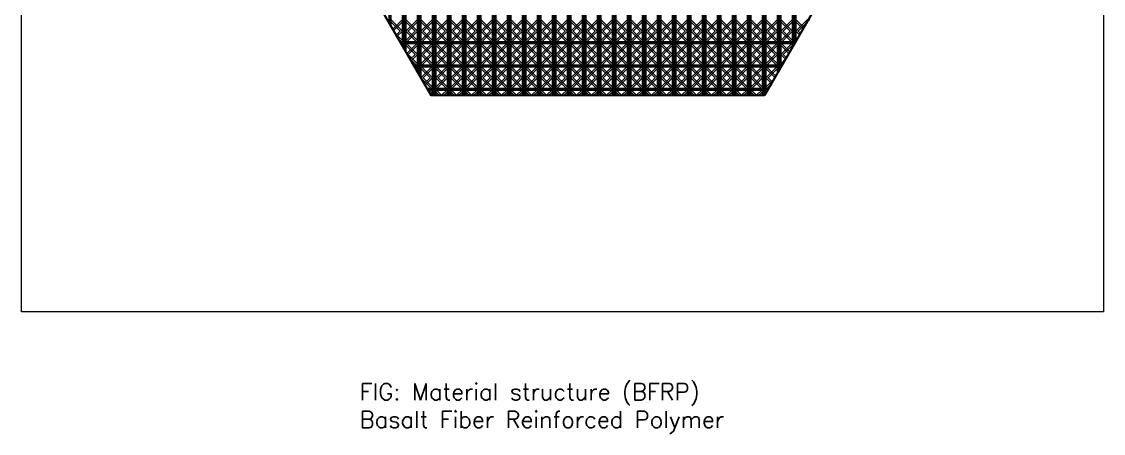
# Model space of a CAD drawing. Header units: millimetres. Extents: x 4404 to 35754, y 4815 to 12820.
# Drawn here: x 4404 to 6026, y 4815 to 5433 of the extents above; entities that cross this region are included whole.
import ezdxf

# ---------------------------------------------------------------- set-up
doc = ezdxf.new("R2010")
doc.units = ezdxf.units.MM
doc.layers.get('0').update_dxf_attribs({"color": 50})
doc.layers.add('3d', color=220, linetype='Continuous')
doc.layers.add('naming', color=102, linetype='Continuous', lineweight=20)
doc.styles.add('Annotative', font='romans.shx')

msp = doc.modelspace()

# ---------------------------------------------------------------- linework, layer by layer
at = {"color": 220, "lineweight": 30}
msp.add_lwpolyline([(5517.8, 5322), (5017.8, 5322), (4767.8, 5755), (5017.8, 6188), (5517.8, 6188), (5767.8, 5755), (5517.8, 5322)], dxfattribs=at)
at = {"layer": '3d'}
for p, q in [((5019.7, 5322), (5019.7, 6188)), ((5022.2, 6188), (5022.2, 5322)), ((5022.2, 5322), (5022.2, 6188)), ((5024.7, 6188), (5024.7, 5322)), ((5042.2, 5322), (5042.2, 6188)), ((5044.7, 6188), (5044.7, 5322)), ((5044.7, 5322), (5044.7, 6188)), ((5047.2, 6188), (5047.2, 5322)), ((5064.7, 5322), (5064.7, 6188)), ((5067.2, 6188), (5067.2, 5322)), ((5067.2, 5322), (5067.2, 6188)), ((5069.7, 6188), (5069.7, 5322)), ((5087.2, 5322), (5087.2, 6188)), ((5089.7, 6188), (5089.7, 5322)), ((5089.7, 5322), (5089.7, 6188)), ((5092.2, 6188), (5092.2, 5322)), ((5109.7, 5322), (5109.7, 6188)), ((5112.2, 6188), (5112.2, 5322)), ((5112.2, 5322), (5112.2, 6188)), ((5114.7, 6188), (5114.7, 5322)), ((5132.2, 5322), (5132.2, 6188)), ((5134.7, 6188), (5134.7, 5322)), ((5134.7, 5322), (5134.7, 6188)), ((5137.2, 6188), (5137.2, 5322)), ((5154.7, 5322), (5154.7, 6188)), ((5157.2, 6188), (5157.2, 5322)), ((5157.2, 5322), (5157.2, 6188)), ((5159.7, 6188), (5159.7, 5322)), ((5177.2, 5322), (5177.2, 6188)), ((5179.7, 6188), (5179.7, 5322)), ((5179.7, 5322), (5179.7, 6188)), ((5182.2, 6188), (5182.2, 5322)), ((5199.7, 5322), (5199.7, 6188)), ((5202.2, 6188), (5202.2, 5322)), ((5202.2, 5322), (5202.2, 6188)), ((5204.7, 6188), (5204.7, 5322)), ((5222.2, 5322), (5222.2, 6188)), ((5224.7, 6188), (5224.7, 5322)), ((5224.7, 5322), (5224.7, 6188)), ((5227.2, 6188), (5227.2, 5322)), ((5244.7, 5322), (5244.7, 6188)), ((5247.2, 6188), (5247.2, 5322)), ((5247.2, 5322), (5247.2, 6188)), ((5249.7, 6188), (5249.7, 5322)), ((5267.2, 5322), (5267.2, 6188)), ((5269.7, 6188), (5269.7, 5322)), ((5269.7, 5322), (5269.7, 6188)), ((5272.2, 6188), (5272.2, 5322)), ((5289.7, 5322), (5289.7, 6188)), ((5292.2, 6188), (5292.2, 5322)), ((5292.2, 5322), (5292.2, 6188)), ((5294.7, 6188), (5294.7, 5322)), ((5312.2, 5322), (5312.2, 6188)), ((5314.7, 6188), (5314.7, 5322)), ((5314.7, 5322), (5314.7, 6188)), ((5317.2, 6188), (5317.2, 5322)), ((5334.7, 5322), (5334.7, 6188)), ((5337.2, 6188), (5337.2, 5322)), ((5337.2, 5322), (5337.2, 6188)), ((5339.7, 6188), (5339.7, 5322)), ((5357.2, 5322), (5357.2, 6188)), ((5359.7, 6188), (5359.7, 5322)), ((5359.7, 5322), (5359.7, 6188)), ((5362.2, 6188), (5362.2, 5322)), ((5379.7, 5322), (5379.7, 6188)), ((5382.2, 6188), (5382.2, 5322)), ((5382.2, 5322), (5382.2, 6188)), ((5384.7, 6188), (5384.7, 5322)), ((5402.2, 5322), (5402.2, 6188)), ((5404.7, 6188), (5404.7, 5322)), ((5404.7, 5322), (5404.7, 6188)), ((5407.2, 6188), (5407.2, 5322)), ((5424.7, 5322), (5424.7, 6188)), ((5427.2, 6188), (5427.2, 5322)), ((5427.2, 5322), (5427.2, 6188)), ((5429.7, 6188), (5429.7, 5322)), ((5447.2, 5322), (5447.2, 6188)), ((5449.7, 6188), (5449.7, 5322)), ((5449.7, 5322), (5449.7, 6188)), ((5452.2, 6188), (5452.2, 5322)), ((5469.7, 5322), (5469.7, 6188)), ((5472.2, 6188), (5472.2, 5322)), ((5472.2, 5322), (5472.2, 6188)), ((5474.7, 6188), (5474.7, 5322)), ((5492.2, 5322), (5492.2, 6188)), ((5494.7, 6188), (5494.7, 5322)), ((5494.7, 5322), (5494.7, 6188)), ((5497.2, 6188), (5497.2, 5322)), ((5514.7, 5322), (5514.7, 6188)), ((5517.2, 6188), (5517.2, 5322)), ((5517.2, 5322), (5517.2, 6188)), ((5519.7, 6184.8), (5519.7, 5325.2)), ((4997.2, 5357.8), (4997.2, 6152.3)), ((4999.7, 5353.4), (4999.7, 6156.6)), ((5002.2, 6153.8), (5002.2, 5348.8)), ((5537.2, 5355.5), (5537.2, 6154.5)), ((5539.7, 6150.2), (5539.7, 5359.8)), ((5539.7, 5359.8), (5539.7, 6150.2)), ((5542.2, 6145.9), (5542.2, 5364.2)), ((4977.2, 5392.4), (4977.2, 6117.6)), ((4979.7, 6118.8), (4979.7, 5388.1)), ((4974.7, 5396.7), (4974.7, 6113.3)), ((5559.7, 5394.5), (5559.7, 6115.5)), ((5562.2, 6111.2), (5562.2, 5398.8)), ((5562.2, 5398.8), (5562.2, 6111.2)), ((5564.7, 6106.9), (5564.7, 5403.1)), ((4954.7, 5431.4), (4954.7, 6078.6)), ((4957.2, 6083.8), (4957.2, 5427.1)), ((4954.7, 5927.6), (4954.7, 5431.4)), ((4954.7, 5431.4), (4954.7, 5927.6)), ((4977.2, 5927.6), (4977.2, 5392.4)), ((4977.2, 5392.4), (4977.2, 5927.6)), ((4999.7, 5927.6), (4999.7, 5353.4)), ((4999.7, 5353.4), (4999.7, 5927.6)), ((4971.3, 5402.6), (5564.4, 5402.6)), ((4972.8, 5400.1), (5562.9, 5400.1)), ((4991.5, 5367.6), (5544.2, 5367.6)), ((4991.5, 5367.6), (5544.2, 5367.6)), ((4993, 5365.1), (5542.7, 5365.1)), ((5011.7, 5332.6), (5524, 5332.6)), ((5011.7, 5332.6), (5524, 5332.6)), ((5013.2, 5330.1), (5522.5, 5330.1))]:
    msp.add_line(p, q, dxfattribs=at)
for points in [[(4957.2, 5436.3), (4974.7, 5418.8), (4966.6, 5410.8)], [(4974.7, 5436.3), (4960.2, 5421.9)], [(4997.2, 5436.3), (4979.7, 5418.8), (4997.2, 5401.3), (4981.2, 5385.4)], [(4979.7, 5436.3), (4997.2, 5418.8), (4979.7, 5401.3), (4997.2, 5383.8), (4987.7, 5374.3)], [(5019.7, 5436.3), (5002.2, 5418.8), (5019.7, 5401.3), (5002.2, 5383.8), (5019.7, 5366.3), (5002.2, 5348.8), (5019.7, 5331.3), (5015.1, 5326.8)], [(5002.2, 5436.3), (5019.7, 5418.8), (5002.2, 5401.3), (5019.7, 5383.8), (5002.2, 5366.3), (5019.7, 5348.8), (5008.7, 5337.8)], [(5042.2, 5436.3), (5024.7, 5418.8), (5042.2, 5401.3), (5024.7, 5383.8), (5042.2, 5366.3), (5024.7, 5348.8), (5042.2, 5331.3), (5032.8, 5322)], [(5024.7, 5436.3), (5042.2, 5418.8), (5024.7, 5401.3), (5042.2, 5383.8), (5024.7, 5366.3), (5042.2, 5348.8), (5024.7, 5331.3), (5034, 5322)], [(5064.7, 5436.3), (5047.2, 5418.8), (5064.7, 5401.3), (5047.2, 5383.8), (5064.7, 5366.3), (5047.2, 5348.8), (5064.7, 5331.3), (5055.3, 5322)], [(5047.2, 5436.3), (5064.7, 5418.8), (5047.2, 5401.3), (5064.7, 5383.8), (5047.2, 5366.3), (5064.7, 5348.8), (5047.2, 5331.3), (5056.5, 5322)], [(5087.2, 5436.3), (5069.7, 5418.8), (5087.2, 5401.3), (5069.7, 5383.8), (5087.2, 5366.3), (5069.7, 5348.8), (5087.2, 5331.3), (5077.8, 5322)], [(5069.7, 5436.3), (5087.2, 5418.8), (5069.7, 5401.3), (5087.2, 5383.8), (5069.7, 5366.3), (5087.2, 5348.8), (5069.7, 5331.3), (5079, 5322)], [(5109.7, 5436.3), (5092.2, 5418.8), (5109.7, 5401.3), (5092.2, 5383.8), (5109.7, 5366.3), (5092.2, 5348.8), (5109.7, 5331.3), (5100.3, 5322)], [(5092.2, 5436.3), (5109.7, 5418.8), (5092.2, 5401.3), (5109.7, 5383.8), (5092.2, 5366.3), (5109.7, 5348.8), (5092.2, 5331.3), (5101.5, 5322)], [(5132.2, 5436.3), (5114.7, 5418.8), (5132.2, 5401.3), (5114.7, 5383.8), (5132.2, 5366.3), (5114.7, 5348.8), (5132.2, 5331.3), (5122.8, 5322)], [(5114.7, 5436.3), (5132.2, 5418.8), (5114.7, 5401.3), (5132.2, 5383.8), (5114.7, 5366.3), (5132.2, 5348.8), (5114.7, 5331.3), (5124, 5322)], [(5154.7, 5436.3), (5137.2, 5418.8), (5154.7, 5401.3), (5137.2, 5383.8), (5154.7, 5366.3), (5137.2, 5348.8), (5154.7, 5331.3), (5145.3, 5322)], [(5137.2, 5436.3), (5154.7, 5418.8), (5137.2, 5401.3), (5154.7, 5383.8), (5137.2, 5366.3), (5154.7, 5348.8), (5137.2, 5331.3), (5146.5, 5322)], [(5177.2, 5436.3), (5159.7, 5418.8), (5177.2, 5401.3), (5159.7, 5383.8), (5177.2, 5366.3), (5159.7, 5348.8), (5177.2, 5331.3), (5167.8, 5322)], [(5159.7, 5436.3), (5177.2, 5418.8), (5159.7, 5401.3), (5177.2, 5383.8), (5159.7, 5366.3), (5177.2, 5348.8), (5159.7, 5331.3), (5169, 5322)], [(5199.7, 5436.3), (5182.2, 5418.8), (5199.7, 5401.3), (5182.2, 5383.8), (5199.7, 5366.3), (5182.2, 5348.8), (5199.7, 5331.3), (5190.3, 5322)], [(5182.2, 5436.3), (5199.7, 5418.8), (5182.2, 5401.3), (5199.7, 5383.8), (5182.2, 5366.3), (5199.7, 5348.8), (5182.2, 5331.3), (5191.5, 5322)], [(5222.2, 5436.3), (5204.7, 5418.8), (5222.2, 5401.3), (5204.7, 5383.8), (5222.2, 5366.3), (5204.7, 5348.8), (5222.2, 5331.3), (5212.8, 5322)], [(5204.7, 5436.3), (5222.2, 5418.8), (5204.7, 5401.3), (5222.2, 5383.8), (5204.7, 5366.3), (5222.2, 5348.8), (5204.7, 5331.3), (5214, 5322)], [(5244.7, 5436.3), (5227.2, 5418.8), (5244.7, 5401.3), (5227.2, 5383.8), (5244.7, 5366.3), (5227.2, 5348.8), (5244.7, 5331.3), (5235.3, 5322)], [(5227.2, 5436.3), (5244.7, 5418.8), (5227.2, 5401.3), (5244.7, 5383.8), (5227.2, 5366.3), (5244.7, 5348.8), (5227.2, 5331.3), (5236.5, 5322)], [(5267.2, 5436.3), (5249.7, 5418.8), (5267.2, 5401.3), (5249.7, 5383.8), (5267.2, 5366.3), (5249.7, 5348.8), (5267.2, 5331.3), (5257.8, 5322)], [(5249.7, 5436.3), (5267.2, 5418.8), (5249.7, 5401.3), (5267.2, 5383.8), (5249.7, 5366.3), (5267.2, 5348.8), (5249.7, 5331.3), (5259, 5322)], [(5289.7, 5436.3), (5272.2, 5418.8), (5289.7, 5401.3), (5272.2, 5383.8), (5289.7, 5366.3), (5272.2, 5348.8), (5289.7, 5331.3), (5280.3, 5322)], [(5272.2, 5436.3), (5289.7, 5418.8), (5272.2, 5401.3), (5289.7, 5383.8), (5272.2, 5366.3), (5289.7, 5348.8), (5272.2, 5331.3), (5281.5, 5322)], [(5312.2, 5436.3), (5294.7, 5418.8), (5312.2, 5401.3), (5294.7, 5383.8), (5312.2, 5366.3), (5294.7, 5348.8), (5312.2, 5331.3), (5302.8, 5322)], [(5294.7, 5436.3), (5312.2, 5418.8), (5294.7, 5401.3), (5312.2, 5383.8), (5294.7, 5366.3), (5312.2, 5348.8), (5294.7, 5331.3), (5304, 5322)], [(5334.7, 5436.3), (5317.2, 5418.8), (5334.7, 5401.3), (5317.2, 5383.8), (5334.7, 5366.3), (5317.2, 5348.8), (5334.7, 5331.3), (5325.3, 5322)], [(5317.2, 5436.3), (5334.7, 5418.8), (5317.2, 5401.3), (5334.7, 5383.8), (5317.2, 5366.3), (5334.7, 5348.8), (5317.2, 5331.3), (5326.5, 5322)], [(5357.2, 5436.3), (5339.7, 5418.8), (5357.2, 5401.3), (5339.7, 5383.8), (5357.2, 5366.3), (5339.7, 5348.8), (5357.2, 5331.3), (5347.8, 5322)], [(5339.7, 5436.3), (5357.2, 5418.8), (5339.7, 5401.3), (5357.2, 5383.8), (5339.7, 5366.3), (5357.2, 5348.8), (5339.7, 5331.3), (5349, 5322)], [(5379.7, 5436.3), (5362.2, 5418.8), (5379.7, 5401.3), (5362.2, 5383.8), (5379.7, 5366.3), (5362.2, 5348.8), (5379.7, 5331.3), (5370.3, 5322)], [(5362.2, 5436.3), (5379.7, 5418.8), (5362.2, 5401.3), (5379.7, 5383.8), (5362.2, 5366.3), (5379.7, 5348.8), (5362.2, 5331.3), (5371.5, 5322)], [(5402.2, 5436.3), (5384.7, 5418.8), (5402.2, 5401.3), (5384.7, 5383.8), (5402.2, 5366.3), (5384.7, 5348.8), (5402.2, 5331.3), (5392.8, 5322)], [(5384.7, 5436.3), (5402.2, 5418.8), (5384.7, 5401.3), (5402.2, 5383.8), (5384.7, 5366.3), (5402.2, 5348.8), (5384.7, 5331.3), (5394, 5322)], [(5424.7, 5436.3), (5407.2, 5418.8), (5424.7, 5401.3), (5407.2, 5383.8), (5424.7, 5366.3), (5407.2, 5348.8), (5424.7, 5331.3), (5415.3, 5322)], [(5407.2, 5436.3), (5424.7, 5418.8), (5407.2, 5401.3), (5424.7, 5383.8), (5407.2, 5366.3), (5424.7, 5348.8), (5407.2, 5331.3), (5416.5, 5322)], [(5447.2, 5436.3), (5429.7, 5418.8), (5447.2, 5401.3), (5429.7, 5383.8), (5447.2, 5366.3), (5429.7, 5348.8), (5447.2, 5331.3), (5437.8, 5322)], [(5429.7, 5436.3), (5447.2, 5418.8), (5429.7, 5401.3), (5447.2, 5383.8), (5429.7, 5366.3), (5447.2, 5348.8), (5429.7, 5331.3), (5439, 5322)], [(5469.7, 5436.3), (5452.2, 5418.8), (5469.7, 5401.3), (5452.2, 5383.8), (5469.7, 5366.3), (5452.2, 5348.8), (5469.7, 5331.3), (5460.3, 5322)], [(5452.2, 5436.3), (5469.7, 5418.8), (5452.2, 5401.3), (5469.7, 5383.8), (5452.2, 5366.3), (5469.7, 5348.8), (5452.2, 5331.3), (5461.5, 5322)], [(5492.2, 5436.3), (5474.7, 5418.8), (5492.2, 5401.3), (5474.7, 5383.8), (5492.2, 5366.3), (5474.7, 5348.8), (5492.2, 5331.3), (5482.8, 5322)], [(5474.7, 5436.3), (5492.2, 5418.8), (5474.7, 5401.3), (5492.2, 5383.8), (5474.7, 5366.3), (5492.2, 5348.8), (5474.7, 5331.3), (5484, 5322)], [(5514.7, 5436.3), (5497.2, 5418.8), (5514.7, 5401.3), (5497.2, 5383.8), (5514.7, 5366.3), (5497.2, 5348.8), (5514.7, 5331.3), (5505.3, 5322)], [(5497.2, 5436.3), (5514.7, 5418.8), (5497.2, 5401.3), (5514.7, 5383.8), (5497.2, 5366.3), (5514.7, 5348.8), (5497.2, 5331.3), (5506.5, 5322)], [(5537.2, 5436.3), (5519.7, 5418.8), (5537.2, 5401.3), (5519.7, 5383.8), (5537.2, 5366.3), (5519.7, 5348.8), (5528.4, 5340.2)], [(5519.7, 5436.3), (5537.2, 5418.8), (5519.7, 5401.3), (5537.2, 5383.8), (5519.7, 5366.3), (5534.8, 5351.3)], [(5559.7, 5436.3), (5542.2, 5418.8), (5559.7, 5401.3), (5542.2, 5383.8), (5549.4, 5376.6)], [(5542.2, 5436.3), (5559.7, 5418.8), (5542.2, 5401.3), (5555.8, 5387.7)], [(5563.2, 5436.3), (5545.7, 5418.8), (5563.2, 5401.3), (5545.7, 5383.8), (5551.2, 5378.4)], [(5582.2, 5436.3), (5564.7, 5418.8), (5570.4, 5413.1)], [(5564.7, 5436.3), (5576.9, 5424.2)], [(5585.7, 5436.3), (5568.2, 5418.8), (5572.2, 5414.9)], [(5585.7, 5436.3), (5568.2, 5418.8), (5572.2, 5414.9)], [(4957.2, 5432.8), (4971.2, 5418.8), (4965.3, 5413)], [(4974.7, 5432.8), (4961.5, 5419.6)], [(4979.7, 5432.8), (4993.7, 5418.8), (4979.7, 5404.9)], [(4997.2, 5432.8), (4983.2, 5418.8), (4997.2, 5404.9)], [(5002.2, 5432.8), (5016.2, 5418.8), (5002.2, 5404.9)], [(5019.7, 5432.8), (5005.7, 5418.8), (5019.7, 5404.9)], [(5024.7, 5432.8), (5038.7, 5418.8), (5024.7, 5404.9)], [(5042.2, 5432.8), (5028.2, 5418.8), (5042.2, 5404.9)], [(5047.2, 5432.8), (5061.2, 5418.8), (5047.2, 5404.9)], [(5064.7, 5432.8), (5050.7, 5418.8), (5064.7, 5404.9)], [(5069.7, 5432.8), (5083.7, 5418.8), (5069.7, 5404.9)], [(5087.2, 5432.8), (5073.2, 5418.8), (5087.2, 5404.9)], [(5092.2, 5432.8), (5106.2, 5418.8), (5092.2, 5404.9)], [(5109.7, 5432.8), (5095.7, 5418.8), (5109.7, 5404.9)], [(5114.7, 5432.8), (5128.7, 5418.8), (5114.7, 5404.9)], [(5132.2, 5432.8), (5118.2, 5418.8), (5132.2, 5404.9)], [(5137.2, 5432.8), (5151.2, 5418.8), (5137.2, 5404.9)], [(5154.7, 5432.8), (5140.7, 5418.8), (5154.7, 5404.9)], [(5159.7, 5432.8), (5173.7, 5418.8), (5159.7, 5404.9)], [(5177.2, 5432.8), (5163.2, 5418.8), (5177.2, 5404.9)], [(5182.2, 5432.8), (5196.2, 5418.8), (5182.2, 5404.9)], [(5199.7, 5432.8), (5185.7, 5418.8), (5199.7, 5404.9)], [(5204.7, 5432.8), (5218.7, 5418.8), (5204.7, 5404.9)], [(5222.2, 5432.8), (5208.2, 5418.8), (5222.2, 5404.9)], [(5227.2, 5432.8), (5241.2, 5418.8), (5227.2, 5404.9)], [(5244.7, 5432.8), (5230.7, 5418.8), (5244.7, 5404.9)], [(5249.7, 5432.8), (5263.7, 5418.8), (5249.7, 5404.9)], [(5267.2, 5432.8), (5253.2, 5418.8), (5267.2, 5404.9)], [(5272.2, 5432.8), (5286.2, 5418.8), (5272.2, 5404.9)], [(5289.7, 5432.8), (5275.7, 5418.8), (5289.7, 5404.9)], [(5294.7, 5432.8), (5308.7, 5418.8), (5294.7, 5404.9)], [(5312.2, 5432.8), (5298.2, 5418.8), (5312.2, 5404.9)], [(5317.2, 5432.8), (5331.2, 5418.8), (5317.2, 5404.9)], [(5334.7, 5432.8), (5320.7, 5418.8), (5334.7, 5404.9)], [(5339.7, 5432.8), (5353.7, 5418.8), (5339.7, 5404.9)], [(5357.2, 5432.8), (5343.2, 5418.8), (5357.2, 5404.9)], [(5362.2, 5432.8), (5376.2, 5418.8), (5362.2, 5404.9)], [(5379.7, 5432.8), (5365.7, 5418.8), (5379.7, 5404.9)], [(5384.7, 5432.8), (5398.7, 5418.8), (5384.7, 5404.9)], [(5402.2, 5432.8), (5388.2, 5418.8), (5402.2, 5404.9)], [(5407.2, 5432.8), (5421.2, 5418.8), (5407.2, 5404.9)], [(5424.7, 5432.8), (5410.7, 5418.8), (5424.7, 5404.9)], [(5429.7, 5432.8), (5443.7, 5418.8), (5429.7, 5404.9)], [(5447.2, 5432.8), (5433.2, 5418.8), (5447.2, 5404.9)], [(5452.2, 5432.8), (5466.2, 5418.8), (5452.2, 5404.9)], [(5469.7, 5432.8), (5455.7, 5418.8), (5469.7, 5404.9)], [(5474.7, 5432.8), (5488.7, 5418.8), (5474.7, 5404.9)], [(5492.2, 5432.8), (5478.2, 5418.8), (5492.2, 5404.9)], [(5497.2, 5432.8), (5511.2, 5418.8), (5497.2, 5404.9)], [(5514.7, 5432.8), (5500.7, 5418.8), (5514.7, 5404.9)], [(5519.7, 5432.8), (5533.7, 5418.8), (5519.7, 5404.9)], [(5537.2, 5432.8), (5523.2, 5418.8), (5537.2, 5404.9)], [(5542.2, 5432.8), (5556.2, 5418.8), (5542.2, 5404.9)], [(5559.7, 5432.8), (5545.7, 5418.8), (5559.7, 5404.9)], [(5564.7, 5432.8), (5575.6, 5422)], [(5581.3, 5431.9), (5568.2, 5418.8), (5571.7, 5415.3)], [(4963.6, 5416), (4974.7, 5404.9)], [(4968.4, 5407.6), (4974.7, 5401.3), (4973, 5399.7)], [(5567.1, 5407.3), (5564.7, 5404.9)], [(4974.7, 5397.8), (4974.3, 5397.4)], [(4979.7, 5397.8), (4993.7, 5383.8), (4986.4, 5376.5)], [(4997.2, 5397.8), (4983.2, 5383.8), (4997.2, 5369.9)], [(5002.2, 5397.8), (5016.2, 5383.8), (5002.2, 5369.9)], [(5019.7, 5397.8), (5005.7, 5383.8), (5019.7, 5369.9)], [(5024.7, 5397.8), (5038.7, 5383.8), (5024.7, 5369.9)], [(5042.2, 5397.8), (5028.2, 5383.8), (5042.2, 5369.9)], [(5047.2, 5397.8), (5061.2, 5383.8), (5047.2, 5369.9)], [(5064.7, 5397.8), (5050.7, 5383.8), (5064.7, 5369.9)], [(5069.7, 5397.8), (5083.7, 5383.8), (5069.7, 5369.9)], [(5087.2, 5397.8), (5073.2, 5383.8), (5087.2, 5369.9)], [(5092.2, 5397.8), (5106.2, 5383.8), (5092.2, 5369.9)], [(5109.7, 5397.8), (5095.7, 5383.8), (5109.7, 5369.9)], [(5114.7, 5397.8), (5128.7, 5383.8), (5114.7, 5369.9)], [(5132.2, 5397.8), (5118.2, 5383.8), (5132.2, 5369.9)], [(5137.2, 5397.8), (5151.2, 5383.8), (5137.2, 5369.9)], [(5154.7, 5397.8), (5140.7, 5383.8), (5154.7, 5369.9)], [(5159.7, 5397.8), (5173.7, 5383.8), (5159.7, 5369.9)], [(5177.2, 5397.8), (5163.2, 5383.8), (5177.2, 5369.9)], [(5182.2, 5397.8), (5196.2, 5383.8), (5182.2, 5369.9)], [(5199.7, 5397.8), (5185.7, 5383.8), (5199.7, 5369.9)], [(5204.7, 5397.8), (5218.7, 5383.8), (5204.7, 5369.9)], [(5222.2, 5397.8), (5208.2, 5383.8), (5222.2, 5369.9)], [(5227.2, 5397.8), (5241.2, 5383.8), (5227.2, 5369.9)], [(5244.7, 5397.8), (5230.7, 5383.8), (5244.7, 5369.9)], [(5249.7, 5397.8), (5263.7, 5383.8), (5249.7, 5369.9)], [(5267.2, 5397.8), (5253.2, 5383.8), (5267.2, 5369.9)], [(5272.2, 5397.8), (5286.2, 5383.8), (5272.2, 5369.9)], [(5289.7, 5397.8), (5275.7, 5383.8), (5289.7, 5369.9)], [(5294.7, 5397.8), (5308.7, 5383.8), (5294.7, 5369.9)], [(5312.2, 5397.8), (5298.2, 5383.8), (5312.2, 5369.9)], [(5317.2, 5397.8), (5331.2, 5383.8), (5317.2, 5369.9)], [(5334.7, 5397.8), (5320.7, 5383.8), (5334.7, 5369.9)], [(5339.7, 5397.8), (5353.7, 5383.8), (5339.7, 5369.9)], [(5357.2, 5397.8), (5343.2, 5383.8), (5357.2, 5369.9)], [(5362.2, 5397.8), (5376.2, 5383.8), (5362.2, 5369.9)], [(5379.7, 5397.8), (5365.7, 5383.8), (5379.7, 5369.9)], [(5384.7, 5397.8), (5398.7, 5383.8), (5384.7, 5369.9)], [(5402.2, 5397.8), (5388.2, 5383.8), (5402.2, 5369.9)], [(5407.2, 5397.8), (5421.2, 5383.8), (5407.2, 5369.9)], [(5424.7, 5397.8), (5410.7, 5383.8), (5424.7, 5369.9)], [(5429.7, 5397.8), (5443.7, 5383.8), (5429.7, 5369.9)], [(5447.2, 5397.8), (5433.2, 5383.8), (5447.2, 5369.9)], [(5452.2, 5397.8), (5466.2, 5383.8), (5452.2, 5369.9)], [(5469.7, 5397.8), (5455.7, 5383.8), (5469.7, 5369.9)], [(5474.7, 5397.8), (5488.7, 5383.8), (5474.7, 5369.9)], [(5492.2, 5397.8), (5478.2, 5383.8), (5492.2, 5369.9)], [(5497.2, 5397.8), (5511.2, 5383.8), (5497.2, 5369.9)], [(5514.7, 5397.8), (5500.7, 5383.8), (5514.7, 5369.9)], [(5519.7, 5397.8), (5533.7, 5383.8), (5519.7, 5369.9)], [(5537.2, 5397.8), (5523.2, 5383.8), (5537.2, 5369.9)], [(5542.2, 5397.8), (5554.5, 5385.5)], [(5559.7, 5397.8), (5545.7, 5383.8), (5550.7, 5378.9)], [(4985.5, 5378.1), (4997.2, 5366.3), (4994.1, 5363.2)], [(5550, 5377.7), (5542.2, 5369.9)], [(4997.2, 5362.8), (4995.4, 5361)], [(5002.2, 5362.8), (5016.2, 5348.8), (5007.4, 5340.1)], [(5019.7, 5362.8), (5005.7, 5348.8), (5019.7, 5334.9)], [(5024.7, 5362.8), (5038.7, 5348.8), (5024.7, 5334.9)], [(5042.2, 5362.8), (5028.2, 5348.8), (5042.2, 5334.9)], [(5047.2, 5362.8), (5061.2, 5348.8), (5047.2, 5334.9)], [(5064.7, 5362.8), (5050.7, 5348.8), (5064.7, 5334.9)], [(5069.7, 5362.8), (5083.7, 5348.8), (5069.7, 5334.9)], [(5087.2, 5362.8), (5073.2, 5348.8), (5087.2, 5334.9)], [(5092.2, 5362.8), (5106.2, 5348.8), (5092.2, 5334.9)], [(5109.7, 5362.8), (5095.7, 5348.8), (5109.7, 5334.9)], [(5114.7, 5362.8), (5128.7, 5348.8), (5114.7, 5334.9)], [(5132.2, 5362.8), (5118.2, 5348.8), (5132.2, 5334.9)], [(5137.2, 5362.8), (5151.2, 5348.8), (5137.2, 5334.9)], [(5154.7, 5362.8), (5140.7, 5348.8), (5154.7, 5334.9)], [(5159.7, 5362.8), (5173.7, 5348.8), (5159.7, 5334.9)], [(5177.2, 5362.8), (5163.2, 5348.8), (5177.2, 5334.9)], [(5182.2, 5362.8), (5196.2, 5348.8), (5182.2, 5334.9)], [(5199.7, 5362.8), (5185.7, 5348.8), (5199.7, 5334.9)], [(5204.7, 5362.8), (5218.7, 5348.8), (5204.7, 5334.9)], [(5222.2, 5362.8), (5208.2, 5348.8), (5222.2, 5334.9)], [(5227.2, 5362.8), (5241.2, 5348.8), (5227.2, 5334.9)], [(5244.7, 5362.8), (5230.7, 5348.8), (5244.7, 5334.9)], [(5249.7, 5362.8), (5263.7, 5348.8), (5249.7, 5334.9)], [(5267.2, 5362.8), (5253.2, 5348.8), (5267.2, 5334.9)], [(5272.2, 5362.8), (5286.2, 5348.8), (5272.2, 5334.9)], [(5289.7, 5362.8), (5275.7, 5348.8), (5289.7, 5334.9)], [(5294.7, 5362.8), (5308.7, 5348.8), (5294.7, 5334.9)], [(5312.2, 5362.8), (5298.2, 5348.8), (5312.2, 5334.9)], [(5317.2, 5362.8), (5331.2, 5348.8), (5317.2, 5334.9)], [(5334.7, 5362.8), (5320.7, 5348.8), (5334.7, 5334.9)], [(5339.7, 5362.8), (5353.7, 5348.8), (5339.7, 5334.9)], [(5357.2, 5362.8), (5343.2, 5348.8), (5357.2, 5334.9)], [(5362.2, 5362.8), (5376.2, 5348.8), (5362.2, 5334.9)], [(5379.7, 5362.8), (5365.7, 5348.8), (5379.7, 5334.9)], [(5384.7, 5362.8), (5398.7, 5348.8), (5384.7, 5334.9)], [(5402.2, 5362.8), (5388.2, 5348.8), (5402.2, 5334.9)], [(5407.2, 5362.8), (5421.2, 5348.8), (5407.2, 5334.9)], [(5424.7, 5362.8), (5410.7, 5348.8), (5424.7, 5334.9)], [(5429.7, 5362.8), (5443.7, 5348.8), (5429.7, 5334.9)], [(5447.2, 5362.8), (5433.2, 5348.8), (5447.2, 5334.9)], [(5452.2, 5362.8), (5466.2, 5348.8), (5452.2, 5334.9)], [(5469.7, 5362.8), (5455.7, 5348.8), (5469.7, 5334.9)], [(5474.7, 5362.8), (5488.7, 5348.8), (5474.7, 5334.9)], [(5492.2, 5362.8), (5478.2, 5348.8), (5492.2, 5334.9)], [(5497.2, 5362.8), (5511.2, 5348.8), (5497.2, 5334.9)], [(5514.7, 5362.8), (5500.7, 5348.8), (5514.7, 5334.9)], [(5519.7, 5362.8), (5533.7, 5348.8), (5519.7, 5334.9)], [(5537.2, 5362.8), (5523.2, 5348.8), (5529.6, 5342.4)], [(5545.2, 5369.3), (5542.2, 5366.3), (5543, 5365.6)], [(5528.1, 5339.7), (5519.7, 5331.3), (5521.9, 5329.1)], [(5019.7, 5327.8), (5016.4, 5324.5)], [(5024.7, 5327.8), (5030.5, 5322)], [(5042.2, 5327.8), (5036.4, 5322)], [(5047.2, 5327.8), (5053, 5322)], [(5064.7, 5327.8), (5058.9, 5322)], [(5069.7, 5327.8), (5075.5, 5322)], [(5087.2, 5327.8), (5081.4, 5322)], [(5092.2, 5327.8), (5098, 5322)], [(5109.7, 5327.8), (5103.9, 5322)], [(5114.7, 5327.8), (5120.5, 5322)], [(5132.2, 5327.8), (5126.4, 5322)], [(5137.2, 5327.8), (5143, 5322)], [(5154.7, 5327.8), (5148.9, 5322)], [(5159.7, 5327.8), (5165.5, 5322)], [(5177.2, 5327.8), (5171.4, 5322)], [(5182.2, 5327.8), (5188, 5322)], [(5199.7, 5327.8), (5193.9, 5322)], [(5204.7, 5327.8), (5210.5, 5322)], [(5222.2, 5327.8), (5216.4, 5322)], [(5227.2, 5327.8), (5233, 5322)], [(5244.7, 5327.8), (5238.9, 5322)], [(5249.7, 5327.8), (5255.5, 5322)], [(5267.2, 5327.8), (5261.4, 5322)], [(5272.2, 5327.8), (5278, 5322)], [(5289.7, 5327.8), (5283.9, 5322)], [(5294.7, 5327.8), (5300.5, 5322)], [(5312.2, 5327.8), (5306.4, 5322)], [(5317.2, 5327.8), (5323, 5322)], [(5334.7, 5327.8), (5328.9, 5322)], [(5339.7, 5327.8), (5345.5, 5322)], [(5357.2, 5327.8), (5351.4, 5322)], [(5362.2, 5327.8), (5368, 5322)], [(5379.7, 5327.8), (5373.9, 5322)], [(5384.7, 5327.8), (5390.5, 5322)], [(5402.2, 5327.8), (5396.4, 5322)], [(5407.2, 5327.8), (5413, 5322)], [(5424.7, 5327.8), (5418.9, 5322)], [(5429.7, 5327.8), (5435.5, 5322)], [(5447.2, 5327.8), (5441.4, 5322)], [(5452.2, 5327.8), (5458, 5322)], [(5469.7, 5327.8), (5463.9, 5322)], [(5474.7, 5327.8), (5480.5, 5322)], [(5492.2, 5327.8), (5486.4, 5322)], [(5497.2, 5327.8), (5503, 5322)], [(5514.7, 5327.8), (5508.9, 5322)], [(5519.7, 5327.8), (5520.7, 5326.9)]]:
    msp.add_lwpolyline(points, dxfattribs=at)
at = {"layer": 'naming'}
msp.add_lwpolyline([(4403.6, 8024.5), (6026.1, 8024.5), (6026.1, 4997.4), (4403.6, 4997.4)], close=True, dxfattribs=at)

# ---------------------------------------------------------------- texts
at = {"layer": 'naming', "insert": (4910.8, 4889.8), "char_height": 25, "width": 624.887, "attachment_point": 1, "style": 'Annotative'}
msp.add_mtext('FIG: Material structure (BFRP)\\PBasalt Fiber Reinforced Polymer', dxfattribs=at)

doc.saveas('drawing.dxf')
